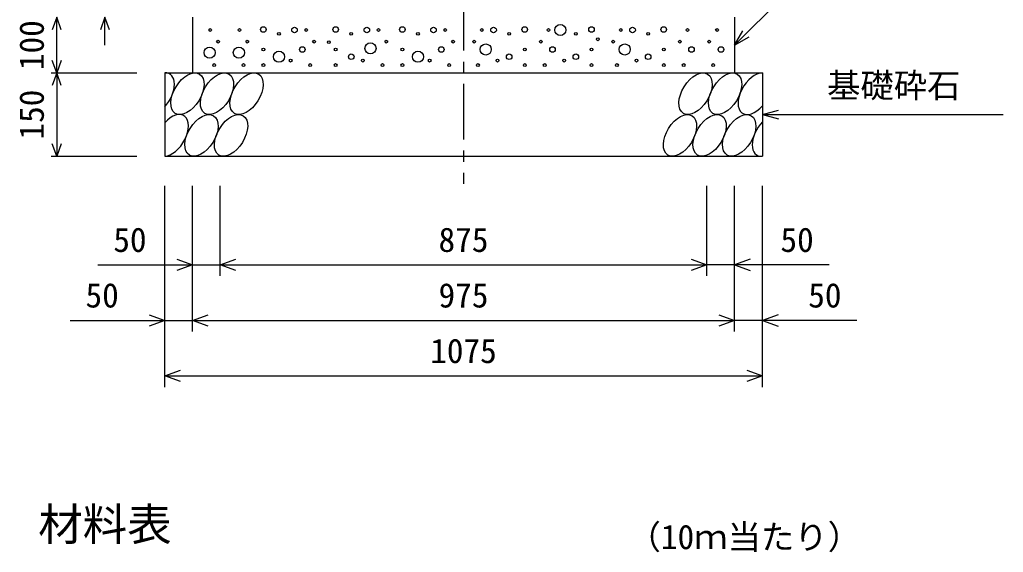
# Model space of a CAD drawing. Units: millimetres, scale not verified. Extents: x -16800 to 16800, y -5940 to 5940.
# Drawn here: x 7483 to 9253, y -2780 to -1821 of the extents above; entities that cross this region are included whole.
import ezdxf
from ezdxf.enums import TextEntityAlignment as Align

# ---------------------------------------------------------------- set-up
doc = ezdxf.new("R2010")
doc.units = ezdxf.units.MM
doc.header["$LTSCALE"] = 20
doc.linetypes.add('CHAIN1', pattern=[8, 5, -1, 1, -1])
for name, color, linetype, lineweight in [('0-0_DIM', 7, 'Continuous', 25), ('0-2_HATCH', 6, 'Continuous', 25), ('0-5_OUTLINE', 3, 'Continuous', 25), ('0-6_TXT', 7, 'Continuous', 25)]:
    doc.layers.add(name, color=color, linetype=linetype, lineweight=lineweight)
doc.styles.add('ＭＳ ゴシック', font='')
doc.styles.get('ＭＳ ゴシック').set_extended_font_data('MS Gothic')

msp = doc.modelspace()

# ---------------------------------------------------------------- linework, layer by layer
at = {"layer": '0-0_DIM', "linetype": 'CHAIN1'}
msp.add_line((8281.78, -176.66), (8281.78, -2116.66), dxfattribs=at)
at = {"layer": '0-0_DIM'}
for p, q in [((8932.94, -1703.01), (8769.28, -1866.66)), ((7550.08, -1916.66), (7550.08, -1816.66)), ((7636.75, -1866.66), (7636.75, -1816.66)), ((8769.28, -1866.66), (8784.28, -1840.68)), ((8769.28, -1866.66), (8795.26, -1851.66)), ((7540.08, -1916.66), (7694.28, -1916.66)), ((7550.08, -1916.66), (7550.08, -2066.66)), ((8819.28, -1991.66), (8848.26, -1983.9)), ((8819.28, -1991.66), (9252.6, -1991.66)), ((8819.28, -1991.66), (8848.26, -1999.43)), ((7540.08, -2066.66), (7694.28, -2066.66)), ((7744.28, -2482.18), (7744.28, -2119.83)), ((7794.28, -2382.18), (7794.28, -2119.83)), ((7844.28, -2282.18), (7844.28, -2119.83)), ((8719.28, -2282.18), (8719.28, -2119.83)), ((8769.28, -2382.18), (8769.28, -2119.83)), ((8819.28, -2482.18), (8819.28, -2119.83)), ((7624.28, -2262.18), (7844.28, -2262.18)), ((7844.28, -2262.18), (8719.28, -2262.18)), ((8939.28, -2262.18), (8719.28, -2262.18)), ((7574.28, -2362.18), (7794.28, -2362.18)), ((7794.28, -2362.18), (8769.28, -2362.18)), ((8989.28, -2362.18), (8769.28, -2362.18)), ((7744.28, -2462.18), (8819.28, -2462.18))]:
    msp.add_line(p, q, dxfattribs=at)
for points in [[(7558.29, -1839.21), (7550.08, -1816.66), (7541.87, -1839.21)], [(7644.96, -1839.21), (7636.75, -1816.66), (7628.54, -1839.21)], [(7558.29, -1894.11), (7550.08, -1916.66), (7541.87, -1894.11)], [(7558.29, -1939.21), (7550.08, -1916.66), (7541.87, -1939.21)], [(7558.29, -2044.11), (7550.08, -2066.66), (7541.87, -2044.11)], [(7766.09, -2251.91), (7794.28, -2262.18), (7766.09, -2272.44)], [(7872.47, -2272.44), (7844.28, -2262.18), (7872.47, -2251.91)], [(8691.09, -2251.91), (8719.28, -2262.18), (8691.09, -2272.44)], [(8797.47, -2251.91), (8769.28, -2262.18), (8797.47, -2272.44)], [(7716.09, -2351.91), (7744.28, -2362.18), (7716.09, -2372.44)], [(7822.47, -2372.44), (7794.28, -2362.18), (7822.47, -2351.91)], [(8741.09, -2351.91), (8769.28, -2362.18), (8741.09, -2372.44)], [(8847.47, -2351.91), (8819.28, -2362.18), (8847.47, -2372.44)], [(7772.47, -2472.44), (7744.28, -2462.18), (7772.47, -2451.91)], [(8791.09, -2451.91), (8819.28, -2462.18), (8791.09, -2472.44)]]:
    msp.add_lwpolyline(points, dxfattribs=at)
at = {"layer": '0-2_HATCH'}
for centre, radius in [((7826.18, -1839.48), 2.5), ((7878.86, -1839.48), 2.5), ((7921.75, -1838.61), 5), ((7977.82, -1839.48), 5), ((7998.86, -1839.48), 2.5), ((8051.75, -1838.61), 5), ((8107.82, -1839.48), 5), ((8128.86, -1839.48), 2.5), ((8171.75, -1838.61), 5), ((8227.82, -1839.48), 5), ((8248.86, -1839.48), 2.5), ((8314.71, -1839.48), 2.5), ((8335.74, -1839.48), 5), ((8391.82, -1838.61), 5), ((8434.71, -1839.48), 2.5), ((8455.74, -1839.48), 10), ((8511.82, -1838.61), 5), ((8564.71, -1839.48), 2.5), ((8585.74, -1839.48), 5), ((8641.82, -1838.61), 5), ((8684.71, -1839.48), 2.5), ((8737.69, -1839.48), 2.5), ((7949.79, -1846.49), 2.5), ((8079.79, -1846.49), 2.5), ((8199.79, -1846.49), 2.5), ((8363.78, -1846.49), 2.5), ((8483.78, -1846.49), 2.5), ((8523.16, -1856.18), 2.5), ((8613.78, -1846.49), 2.5), ((7825.02, -1880.19), 10), ((7840.2, -1860.49), 2.5), ((7877.69, -1880.19), 10), ((7892.87, -1860.49), 2.5), ((7921.75, -1874.5), 2.5), ((7991.84, -1874.5), 5), ((8012.87, -1860.49), 2.5), ((8039.33, -1861.4), 2.5), ((8051.75, -1874.5), 2.5), ((8114.36, -1872.5), 10), ((8142.87, -1860.49), 2.5), ((8171.75, -1874.5), 2.5), ((8241.84, -1874.5), 5), ((8262.87, -1860.49), 2.5), ((8300.69, -1860.49), 2.5), ((8321.72, -1874.5), 10), ((8391.82, -1874.5), 2.5), ((8420.69, -1860.49), 2.5), ((8441.72, -1874.5), 5), ((8511.82, -1874.5), 2.5), ((8550.69, -1860.49), 2.5), ((8571.72, -1874.5), 10), ((8641.82, -1874.5), 2.5), ((8670.69, -1860.49), 2.5), ((8691.72, -1874.5), 5), ((8723.67, -1860.49), 2.5), ((8744.7, -1874.5), 5), ((7949.79, -1887.63), 10), ((7970.82, -1894.64), 2.5), ((8079.79, -1887.63), 5), ((8100.82, -1894.64), 2.5), ((8199.79, -1887.63), 10), ((8220.82, -1894.64), 2.5), ((8342.75, -1894.64), 2.5), ((8363.78, -1887.63), 5), ((8462.75, -1894.64), 2.5), ((8483.78, -1887.63), 5), ((8592.75, -1894.64), 2.5), ((8613.78, -1887.63), 5), ((7833.19, -1902.51), 2.5), ((7885.86, -1902.51), 2.5), ((7921.75, -1902.51), 2.5), ((8005.86, -1902.51), 2.5), ((8051.75, -1902.51), 2.5), ((8135.86, -1902.51), 2.5), ((8171.75, -1902.51), 2.5), ((8255.86, -1902.51), 2.5), ((8307.7, -1902.51), 2.5), ((8391.82, -1902.51), 2.5), ((8427.7, -1902.51), 2.5), ((8511.82, -1902.51), 2.5), ((8557.7, -1902.51), 2.5), ((8641.82, -1902.51), 2.5), ((8677.7, -1902.51), 2.5), ((8730.68, -1902.51), 2.5)]:
    msp.add_circle(centre, radius, dxfattribs=at)
for centre, start_param, end_param in [((7731.92, -1954.18), 4.385593, 6.6745444), ((8805.42, -1954.18), 0.3357715, 4.4411806), ((7757.24, -2029.17), 3.5111464, 7.548991), ((8830.74, -2029.17), 1.2110787, 3.5658734)]:
    msp.add_ellipse(centre, major_axis=(21.81, 35.31), ratio=0.5792, start_param=start_param, end_param=end_param, dxfattribs=at)
for centre in [(7785.13, -1954.18), (7838.34, -1954.18), (7891.54, -1954.18), (8699.01, -1954.18), (8752.22, -1954.18), (7810.45, -2029.17), (7863.66, -2029.17), (8671.12, -2029.17), (8724.33, -2029.17), (8777.54, -2029.17)]:
    msp.add_ellipse(centre, major_axis=(21.81, 35.31), ratio=0.5792, dxfattribs=at)
at = {"layer": '0-5_OUTLINE'}
for p, q in [((7794.28, -1816.66), (7794.28, -1916.66)), ((8769.28, -1816.66), (8769.28, -1916.66)), ((7744.28, -1916.66), (7744.28, -2066.66)), ((7744.28, -1916.66), (8819.28, -1916.66)), ((8819.28, -1916.66), (8819.28, -2066.66)), ((7744.28, -2066.66), (8819.28, -2066.66))]:
    msp.add_line(p, q, dxfattribs=at)

# ---------------------------------------------------------------- texts
at = {"layer": '0-0_DIM', "style": 'ＭＳ ゴシック'}
for s, p in [('100', (7540.08, -1911.66)), ('150', (7540.08, -2036.66))]:
    msp.add_text(s, height=43.99, rotation=90, dxfattribs=at).set_placement(p, align=Align.BOTTOM_LEFT)
for s, p in [('基礎砕石', (8935.6, -1974.49)), ('50', (7651.84, -2252.18)), ('875', (8236.78, -2252.18)), ('50', (8851.72, -2252.18)), ('50', (7601.84, -2352.18)), ('975', (8236.78, -2352.18)), ('50', (8901.72, -2352.18)), ('1075', (8221.78, -2452.18))]:
    msp.add_text(s, height=43.99, dxfattribs=at).set_placement(p, align=Align.BOTTOM_LEFT)
at = {"layer": '0-6_TXT', "style": 'ＭＳ ゴシック'}
for s, height, p in [('材料表', 58.65, (7516.78, -2776.12)), ('（10ｍ当たり）', 43.99, (8576.78, -2787.12))]:
    msp.add_text(s, height=height, dxfattribs=at).set_placement(p, align=Align.BOTTOM_LEFT)

doc.saveas('drawing.dxf')
